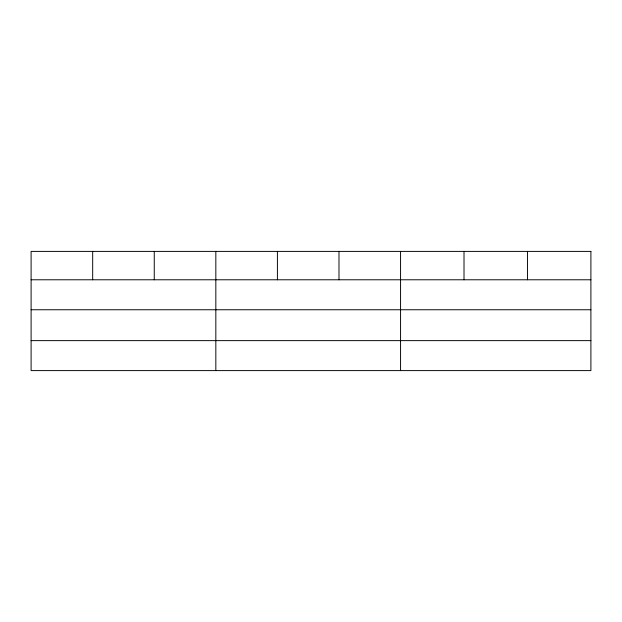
<?xml version="1.0" encoding="UTF-8"?>
<svg xmlns="http://www.w3.org/2000/svg" width="622" height="622" viewBox="0 0 622 622"><rect width="100%" height="100%" fill="white"/><g stroke="black" fill="none" stroke-linecap="round" stroke-linejoin="round"><path stroke-width="0.93" d="M31.1 279.783L590.9 279.783M31.1 309.756L590.9 309.756M31.1 340.631L590.9 340.631M527.456 251.397L527.456 279.783M464.012 251.397L464.012 279.783M400.568 251.397L400.568 370.603M338.99 251.397L338.99 279.783M277.412 251.397L277.412 279.783M215.834 251.397L215.834 370.603M154.256 251.397L154.256 279.783M92.678 251.397L92.678 279.783M590.9 251.397L31.1 251.397L31.1 370.603L590.9 370.603L590.9 251.397"/></g></svg>
